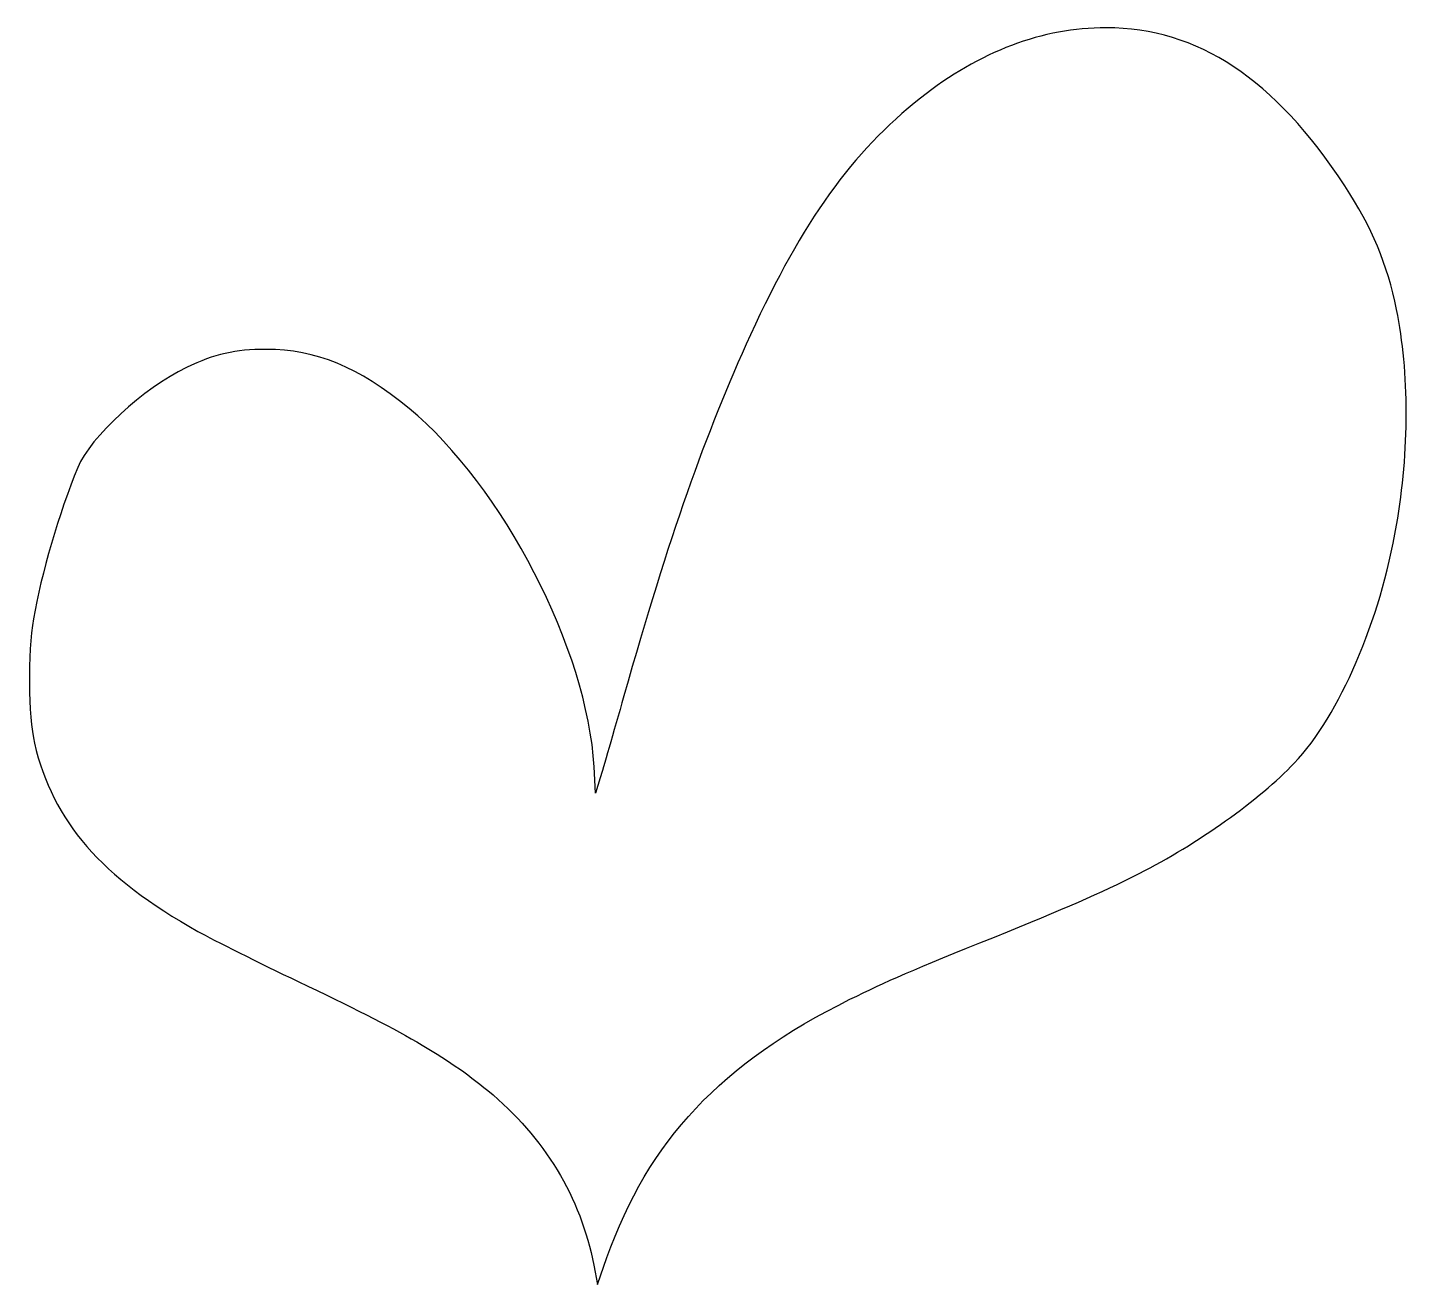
# Model space of a CAD drawing. Header units: centimetres. Extents: x -10.4 to 13.1, y -10.8 to 10.5.
import ezdxf

# ---------------------------------------------------------------- set-up
doc = ezdxf.new("R2010")
doc.units = ezdxf.units.CM
doc.header["$MEASUREMENT"] = 0
doc.layers.add('Layer 1', color=7, linetype='Continuous')

msp = doc.modelspace()

# ---------------------------------------------------------------- linework, layer by layer
at = {"layer": 'Layer 1'}
msp.add_open_spline([(-0.7698, -10.48113), (-0.99264, -9.31939), (-1.60289, -8.31409), (-2.56903, -7.51712), (-2.56903, -7.51712), (-3.27828, -6.93206), (-3.99661, -6.51887), (-5.7856, -5.66692), (-5.7856, -5.66692), (-6.4468, -5.35205), (-7.21182, -4.96925), (-7.48564, -4.81627), (-7.48564, -4.81627), (-9.12803, -3.89867), (-9.94836, -2.95472), (-10.25776, -1.62641), (-10.25776, -1.62641), (-10.36612, -1.16118), (-10.37469, -0.09934), (-10.27481, 0.48725), (-10.27481, 0.48725), (-10.14674, 1.23946), (-9.84235, 2.28054), (-9.52514, 3.05134), (-9.52514, 3.05134), (-9.31355, 3.56547), (-8.40257, 4.40371), (-7.68155, 4.74771), (-7.68155, 4.74771), (-7.19665, 4.97906), (-6.85561, 5.05673), (-6.32983, 5.05555), (-6.32983, 5.05555), (-5.4752, 5.05363), (-4.76874, 4.7617), (-3.90453, 4.05332), (-3.90453, 4.05332), (-2.31847, 2.75326), (-0.8686, -0.05502), (-0.765, -2.02769), (-0.765, -2.02769), (-0.765, -2.02769), (-0.74161, -2.47315), (-0.74161, -2.47315), (-0.74161, -2.47315), (-0.74161, -2.47315), (-0.66076, -2.2133), (-0.66076, -2.2133), (-0.66076, -2.2133), (-0.6163, -2.07038), (-0.43533, -1.44396), (-0.25862, -0.82125), (-0.25862, -0.82125), (0.50951, 1.88554), (1.11338, 3.60664), (1.89043, 5.30377), (1.89043, 5.30377), (2.77278, 7.23087), (3.61708, 8.40629), (4.77516, 9.31986), (4.77516, 9.31986), (5.7769, 10.1101), (6.84289, 10.51394), (7.92168, 10.51191), (7.92168, 10.51191), (9.48251, 10.50897), (10.78311, 9.64749), (11.97097, 7.82978), (11.97097, 7.82978), (12.43637, 7.1176), (12.69089, 6.50984), (12.85002, 5.73066), (12.85002, 5.73066), (13.06667, 4.66985), (13.0668, 3.32885), (12.85036, 2.07436), (12.85036, 2.07436), (12.56879, 0.44237), (11.88671, -1.14359), (11.11381, -1.96345), (11.11381, -1.96345), (10.53372, -2.5788), (9.46259, -3.3406), (8.48424, -3.83364), (8.48424, -3.83364), (7.80218, -4.17737), (7.23576, -4.42611), (6.02773, -4.91241), (6.02773, -4.91241), (4.65597, -5.46463), (4.19103, -5.66513), (3.57646, -5.96951), (3.57646, -5.96951), (1.39304, -7.05087), (0.15723, -8.36412), (-0.54688, -10.35121), (-0.54688, -10.35121), (-0.54688, -10.35121), (-0.70768, -10.805), (-0.70768, -10.805), (-0.70768, -10.805), (-0.70768, -10.805), (-0.7698, -10.48113), (-0.7698, -10.48113)], degree=3, knots=[0, 0, 0, 0, 0.03703704, 0.03703704, 0.03703704, 0.03703704, 0.07407407, 0.07407407, 0.07407407, 0.07407407, 0.11111111, 0.11111111, 0.11111111, 0.11111111, 0.14814815, 0.14814815, 0.14814815, 0.14814815, 0.18518519, 0.18518519, 0.18518519, 0.18518519, 0.22222222, 0.22222222, 0.22222222, 0.22222222, 0.25925926, 0.25925926, 0.25925926, 0.25925926, 0.2962963, 0.2962963, 0.2962963, 0.2962963, 0.33333333, 0.33333333, 0.33333333, 0.33333333, 0.37037037, 0.37037037, 0.37037037, 0.37037037, 0.40740741, 0.40740741, 0.40740741, 0.40740741, 0.44444444, 0.44444444, 0.44444444, 0.44444444, 0.48148148, 0.48148148, 0.48148148, 0.48148148, 0.51851852, 0.51851852, 0.51851852, 0.51851852, 0.55555556, 0.55555556, 0.55555556, 0.55555556, 0.59259259, 0.59259259, 0.59259259, 0.59259259, 0.62962963, 0.62962963, 0.62962963, 0.62962963, 0.66666667, 0.66666667, 0.66666667, 0.66666667, 0.7037037, 0.7037037, 0.7037037, 0.7037037, 0.74074074, 0.74074074, 0.74074074, 0.74074074, 0.77777778, 0.77777778, 0.77777778, 0.77777778, 0.81481481, 0.81481481, 0.81481481, 0.81481481, 0.85185185, 0.85185185, 0.85185185, 0.85185185, 0.88888889, 0.88888889, 0.88888889, 0.88888889, 0.92592593, 0.92592593, 0.92592593, 0.92592593, 1, 1, 1, 1], dxfattribs=at)

doc.saveas('drawing.dxf')
